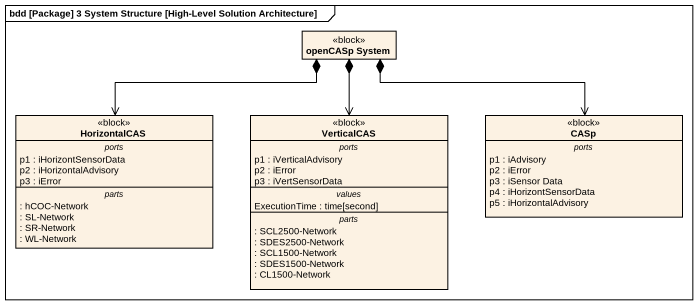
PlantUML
@startuml
mainframe bdd [Package] 3 System Structure [High-Level Solution Architecture]
hide circle
hide empty members
class "openCASp System" as openCASp_System <<block>>
class HorizontalCAS <<block>> {
  -- ports --
  p1 : iHorizontSensorData
  p2 : iHorizontalAdvisory
  p3 : iError
  -- parts --
  : hCOC-Network
  : SL-Network
  : SR-Network
  : WL-Network
}
class VerticalCAS <<block>> {
  -- ports --
  p1 : iVerticalAdvisory
  p2 : iError
  p3 : iVertSensorData
  -- values --
  ExecutionTime : time[second]
  -- parts --
  : SCL2500-Network
  : SDES2500-Network
  : SCL1500-Network
  : SDES1500-Network
  : CL1500-Network
}
class CASp <<block>> {
  -- ports --
  p1 : iAdvisory
  p2 : iError
  p3 : iSensor Data
  p4 : iHorizontSensorData
  p5 : iHorizontalAdvisory
}
openCASp_System *-left-> HorizontalCAS
openCASp_System *--> VerticalCAS
openCASp_System *-right-> CASp
@enduml
